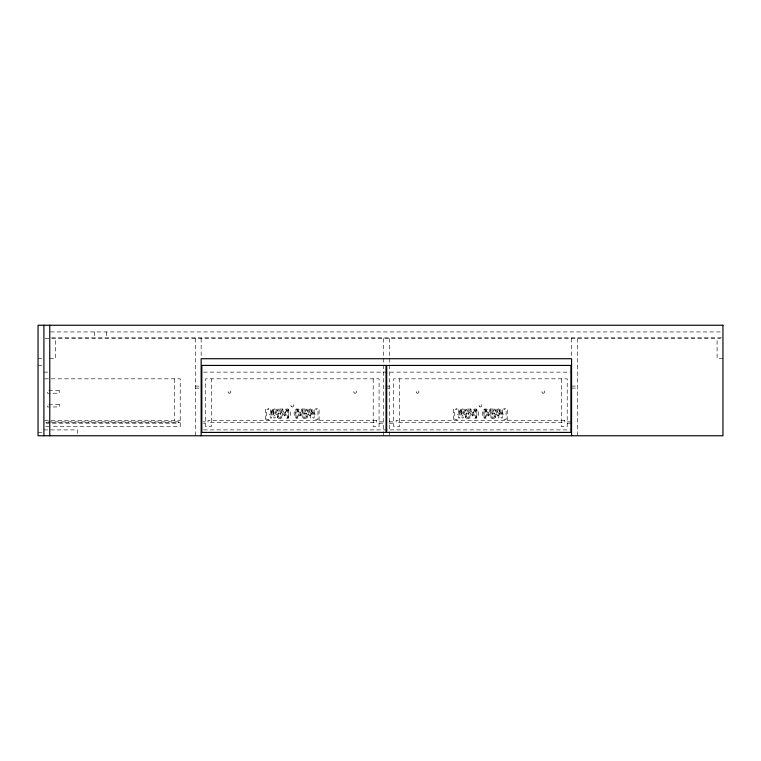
<?xml version="1.0" encoding="UTF-8"?>
<svg xmlns="http://www.w3.org/2000/svg" width="761" height="761" viewBox="0 0 761 761"><rect width="100%" height="100%" fill="white"/><g stroke="black" fill="none" stroke-linecap="round" stroke-linejoin="round"><path stroke-width="0.57" stroke-dasharray="3.81 2.85" d="M302.326 409.038L300.034 414.022L297.656 409.038L295.934 409.038L295.934 417.998C300.928 419.577 301.708 411.34 298.626 409.133C293.67 407.316 292.823 415.744 295.924 417.903L297.113 417.998L297.113 410.274L299.577 415.525L300.348 415.525L302.821 410.274L302.821 417.998L304.086 417.998L304.086 409.038M490.465 409.038L488.172 414.022L485.794 409.038L484.072 409.038L484.072 417.998C489.066 419.577 489.846 411.34 486.764 409.133C481.808 407.316 480.962 415.744 484.063 417.903L485.252 417.998L485.252 410.274L487.715 415.525L488.486 415.525L490.959 410.274L490.959 417.998L492.224 417.998L492.224 409.038M307.197 417.675C301.908 421.28 298.94 411.092 305.58 412.472L305.58 410.093L301.594 410.093L301.594 409.038L307.739 409.038L310.117 414.022L312.41 409.038L314.169 409.038L314.169 417.998L312.904 417.998L312.904 410.274L310.431 415.525L309.66 415.525L307.197 410.274L307.197 417.998L306.017 417.998L306.017 409.038M495.335 417.675C490.046 421.28 487.078 411.092 493.718 412.472L493.718 410.093L489.732 410.093L489.732 409.038L495.877 409.038L498.255 414.022L500.548 409.038L502.308 409.038L502.308 417.998L501.042 417.998L501.042 410.274L498.569 415.525L497.799 415.525L495.335 410.274L495.335 417.998L494.155 417.998L494.155 409.038M50.445 331.939L722.284 331.939M51.624 337.798L722.284 337.798M45.099 338.464L720.61 338.464M49.769 358.564L55.629 358.564L55.629 338.464M722.95 358.564L717.09 358.564L717.09 338.464M38.05 358.726L42.74 358.726M38.05 365.432L42.74 365.432M43.91 372.129L48.599 372.129M203.529 372.129L570.379 372.129M44.585 378.826L180.224 378.826L180.224 426.55L51.662 426.55M195.292 386.112L199.981 386.112M385.779 386.112L389.29 386.112M571.568 386.112L577.428 386.112M195.292 388.12L199.981 388.12M385.779 388.12L389.29 388.12M571.568 388.12L577.428 388.12M277.385 416.4C281.96 420.005 283.473 411.13 277.775 413.651L277.775 409.038M307.197 416.4C302.621 420.005 301.109 411.13 306.807 413.651L306.807 409.038M465.523 416.4C470.098 420.005 471.611 411.13 465.913 413.651L465.913 409.038M495.335 416.4C490.759 420.005 489.247 411.13 494.945 413.651L494.945 409.038M44.585 420.357L180.224 420.357M203.33 421.86L205.508 421.86M379.073 421.86L383.43 421.86M389.29 421.86L393.646 421.86M567.211 421.86L571.568 421.86M45.765 422.536L50.483 422.536M51.662 422.536L180.224 422.536M203.33 423.202L205.508 423.202M379.073 423.202L383.43 423.202M389.29 423.202L393.646 423.202M567.211 423.202L571.568 423.202M45.765 426.55L50.483 426.55M43.91 429.898L77.403 429.898L77.403 435.758M203.529 429.898L570.379 429.898M38.05 432.41L42.74 432.41M465.523 417.675C470.812 421.28 473.789 411.092 467.149 412.472L467.149 410.093L471.135 410.093L471.135 409.038L464.981 409.038L462.602 414.022L460.31 409.038L458.55 409.038L458.55 417.998L459.815 417.998L459.815 410.274L462.298 415.525L463.059 415.525L465.523 410.274L465.523 417.998L466.702 417.998L466.702 409.038M277.385 417.675C282.673 421.28 285.651 411.092 279.011 412.472L279.011 410.093L282.997 410.093L282.997 409.038L276.842 409.038L274.464 414.022L272.172 409.038L270.412 409.038L270.412 417.998L271.677 417.998L271.677 410.274L274.16 415.525L274.921 415.525L277.385 410.274L277.385 417.998L278.564 417.998L278.564 409.038M470.393 409.038L472.686 414.022L475.064 409.038L476.786 409.038L476.786 417.998C471.791 419.577 471.021 411.34 474.093 409.133C479.05 407.316 479.906 415.744 476.795 417.903L475.606 417.998L475.606 410.274L473.142 415.525L472.381 415.525L469.898 410.274L469.898 417.998L468.633 417.998L468.633 409.038M282.255 409.038L284.547 414.022L286.926 409.038L288.647 409.038L288.647 417.998C283.653 419.577 282.883 411.34 285.955 409.133C290.911 407.316 291.767 415.744 288.657 417.903L287.468 417.998L287.468 410.274L285.004 415.525L284.243 415.525L281.76 410.274L281.76 417.998L280.495 417.998L280.495 409.038M577.428 338.464L577.428 435.758M571.568 338.464L571.568 357.451M561.352 378.826L561.352 426.55L567.211 426.55L567.211 378.826L393.646 378.826L393.646 426.55L399.506 426.55L399.506 378.826M507.226 420.357L507.226 408.628L503.896 408.628L503.896 409.494L506.103 409.494L506.103 419.492L503.896 419.492L503.896 420.357M456.961 420.357L456.961 419.492L454.755 419.492L454.755 409.494L456.961 409.494L456.961 408.628L453.642 408.628L453.642 420.357M389.29 338.464L389.29 435.758M383.43 338.464L383.43 435.758M373.213 378.826L373.213 426.55L379.073 426.55L379.073 378.826L205.508 378.826L205.508 426.55L211.368 426.55L211.368 378.826M319.087 420.357L319.087 408.628L315.758 408.628L315.758 409.494L317.965 409.494L317.965 419.492L315.758 419.492L315.758 420.357M268.823 420.357L268.823 419.492L266.616 419.492L266.616 409.494L268.823 409.494L268.823 408.628L265.503 408.628L265.503 420.357M201.151 338.464L201.151 357.451M195.292 338.464L195.292 435.758M174.364 378.826L174.364 420.357M106.711 331.939L106.711 337.798M94.649 331.939L94.649 337.798M299.016 413.527C294.716 427.863 294.726 399.164 299.016 413.527M487.154 413.527C482.855 427.863 482.864 399.164 487.154 413.527M285.632 411.948C287.04 428.757 292.509 402.569 285.632 411.948M473.77 411.948C475.178 428.757 480.648 402.569 473.77 411.948M273.912 410.445L270.697 413.955L273.912 413.955L273.912 410.445M462.051 410.445L458.835 413.955L462.051 413.955L462.051 410.445M273.96 409.038L269.708 413.651L269.708 414.916L273.912 414.916L273.912 417.998L275.14 417.998L275.14 414.916L276.262 414.916L276.262 413.955L275.14 413.955L275.14 409.038L273.96 409.038M462.098 409.038L457.846 413.651L457.846 414.916L462.051 414.916L462.051 417.998L463.268 417.998L463.268 414.916L464.4 414.916L464.4 413.955L463.268 413.955L463.268 409.038L462.098 409.038M59.234 390.545L47.515 390.545L47.515 393.228L59.234 393.228L59.234 390.545M59.234 404.281L47.515 404.281L47.515 406.954L59.234 406.954L59.234 404.281M310.621 409.038L309.451 409.038L309.451 413.955L308.319 413.955L308.319 414.916L309.451 414.916L309.451 417.998L310.678 417.998L310.678 414.916L314.883 414.916L314.883 413.651L310.621 409.038M498.759 409.038L497.589 409.038L497.589 413.955L496.457 413.955L496.457 414.916L497.589 414.916L497.589 417.998L498.816 417.998L498.816 414.916L503.021 414.916L503.021 413.651L498.759 409.038M313.884 413.955L310.678 413.955L310.678 410.445L313.884 413.955M502.022 413.955L498.816 413.955L498.816 410.445L502.022 413.955M376.562 420.357L208.019 420.357L208.019 422.536L376.562 422.536L376.562 420.357M564.7 420.357L396.158 420.357L396.158 422.536L564.7 422.536L564.7 420.357M178.55 421.86L46.259 421.86L46.259 423.202L178.55 423.202L178.55 421.86M228.785 393.047A1.341 1.341 0 0 0 230.792 391.886A1.341 1.341 0 0 0 228.785 390.726A1.341 1.341 0 0 0 228.785 393.047M291.625 406.783A1.341 1.341 0 0 0 293.632 405.623A1.341 1.341 0 0 0 291.625 404.462A1.341 1.341 0 0 0 291.625 406.783M354.464 393.047A1.341 1.341 0 0 0 356.471 391.886A1.341 1.341 0 0 0 354.464 390.726A1.341 1.341 0 0 0 354.464 393.047M416.923 393.047A1.341 1.341 0 0 0 418.93 391.886A1.341 1.341 0 0 0 416.923 390.726A1.341 1.341 0 0 0 416.923 393.047M479.763 406.783A1.341 1.341 0 0 0 481.77 405.623A1.341 1.341 0 0 0 479.763 404.462A1.341 1.341 0 0 0 479.763 406.783M542.603 393.047A1.341 1.341 0 0 0 544.61 391.886A1.341 1.341 0 0 0 542.603 390.726A1.341 1.341 0 0 0 542.603 393.047"/><path stroke-width="1.14" d="M571.568 435.758L571.568 358.726L201.151 358.726L201.151 435.758M49.769 325.242L49.769 435.758M43.91 325.242L43.91 435.758M722.95 325.242L38.05 325.242L38.05 435.758L722.95 435.758L722.95 325.242M386.027 365.432L201.827 365.432L201.827 432.41L386.027 432.41L386.027 365.432M570.902 365.432L386.693 365.432L386.693 432.41L570.902 432.41L570.902 365.432"/></g></svg>
